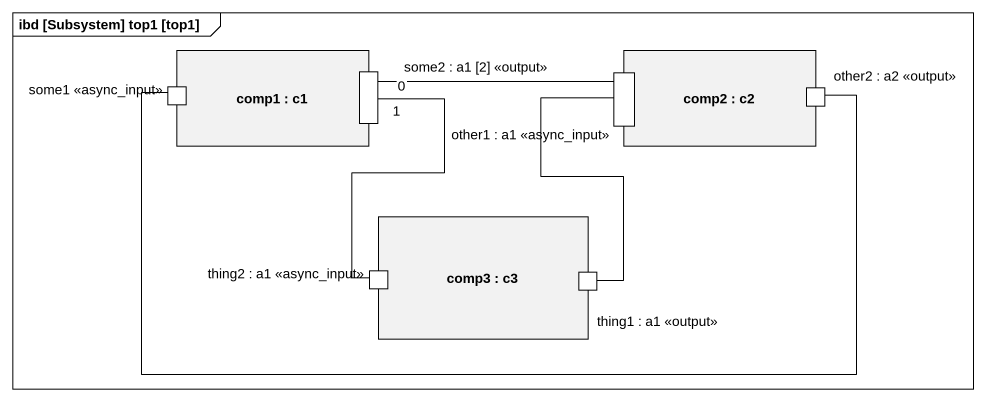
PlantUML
@startuml
mainframe ibd [Subsystem] top1 [top1]
rectangle "comp1 : c1" as comp1 {
  port "some1 <<async_input>>" as some1_async_input
  port "some2 : a1 [2] <<output>>" as some2_a1_2_output
}
rectangle "comp2 : c2" as comp2 {
  port "other1 : a1 <<async_input>>" as other1_a1_async_input
  port "other2 : a2 <<output>>" as other2_a2_output
}
rectangle "comp3 : c3" as comp3 {
  port "thing2 : a1 <<async_input>>" as thing2_a1_async_input
  port "thing1 : a1 <<output>>" as thing1_a1_output
}
some2_a1_2_output "0" -right- other1_a1_async_input
some2_a1_2_output "1" -- thing2_a1_async_input
other2_a2_output -left- some1_async_input
thing1_a1_output -up- other1_a1_async_input
@enduml
